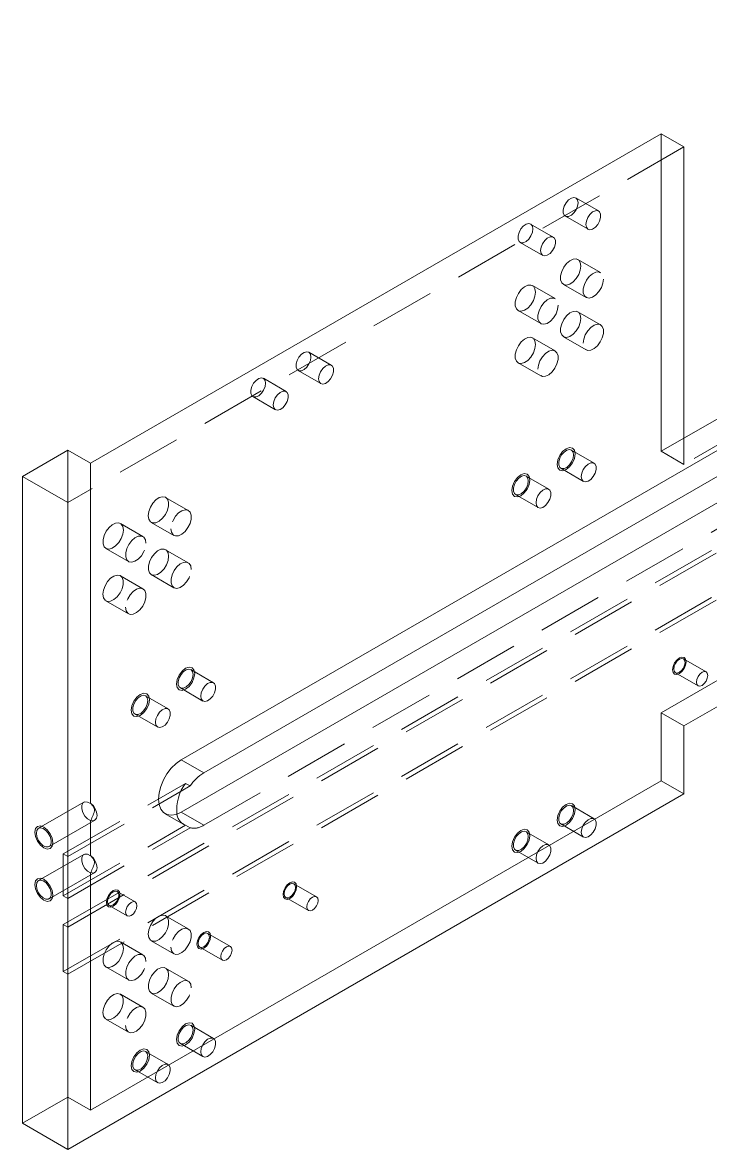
# Model space of a CAD drawing. Extents: x 83 to 30050, y -7164 to 695.
# Drawn here: x 11273.1 to 11380.5, y -1450.6 to -1274.7 of the extents above; entities that cross this region are included whole.
import ezdxf

# ---------------------------------------------------------------- set-up
doc = ezdxf.new("R2010")
doc.units = 0
doc.header["$LTSCALE"] = 8
doc.header["$MEASUREMENT"] = 0
doc.linetypes.add('HIDDEN', pattern=[1.905, 1.27, -0.635])
doc.layers.get('0').update_dxf_attribs({"linetype": 'CONTINUOUS'})

msp = doc.modelspace()

# ---------------------------------------------------------------- linework, layer by layer
at = {"color": 7, "linetype": 'Continuous', "lineweight": 15}
for p, q in [((11488.791, -1274.66), (11372.826, -1341.605)), ((11283.73, -1343.475), (11372.826, -1292.041)), ((11372.826, -1341.605), (11372.826, -1292.041)), ((11372.826, -1292.041), (11376.361, -1294.082)), ((11464.043, -1293.846), (11297.873, -1389.774)), ((11376.361, -1339.564), (11376.361, -1294.082)), ((11467.578, -1295.887), (11301.408, -1391.815)), ((11297.873, -1397.94), (11464.043, -1302.012)), ((11372.826, -1382.432), (11488.791, -1315.487)), ((11376.361, -1384.474), (11492.327, -1317.528)), ((11273.124, -1345.516), (11280.195, -1341.434)), ((11280.195, -1341.434), (11280.195, -1442.44)), ((11280.195, -1341.434), (11283.73, -1343.475)), ((11283.73, -1343.475), (11283.73, -1396.614)), ((11273.124, -1345.516), (11273.124, -1446.522)), ((11372.826, -1393.048), (11372.826, -1382.432)), ((11372.826, -1382.432), (11376.361, -1384.474)), ((11376.361, -1395.089), (11376.361, -1384.474)), ((11297.873, -1389.774), (11301.408, -1391.815)), ((11372.826, -1393.048), (11283.73, -1444.481)), ((11299.287, -1393.857), (11298.58, -1393.448)), ((11372.826, -1393.048), (11376.361, -1395.089)), ((11280.195, -1450.604), (11376.361, -1395.089)), ((11297.873, -1394.673), (11299.287, -1393.857)), ((11283.73, -1396.614), (11283.801, -1396.573)), ((11283.801, -1399.222), (11283.73, -1399.263)), ((11283.73, -1399.263), (11283.73, -1404.78)), ((11283.73, -1404.78), (11283.801, -1404.739)), ((11283.801, -1407.387), (11283.73, -1407.428)), ((11283.73, -1407.428), (11283.73, -1444.481)), ((11273.124, -1446.522), (11280.195, -1442.44)), ((11280.195, -1442.44), (11283.73, -1444.481)), ((11273.124, -1446.522), (11280.195, -1450.604))]:
    msp.add_line(p, q, dxfattribs=at)
at = {"color": 7, "linetype": 'HIDDEN', "lineweight": 0}
for p, q in [((11492.327, -1276.701), (11376.361, -1343.646)), ((11279.488, -1415.493), (11491.62, -1293.032)), ((11280.195, -1415.901), (11491.62, -1293.848)), ((11376.361, -1294.082), (11280.195, -1349.598)), ((11279.488, -1422.842), (11491.62, -1300.381)), ((11280.195, -1423.25), (11492.327, -1300.789)), ((11363.044, -1304.084), (11359.509, -1302.043)), ((11301.408, -1399.981), (11467.578, -1304.053)), ((11357.859, -1304.901), (11361.394, -1306.942)), ((11355.973, -1308.166), (11352.438, -1306.125)), ((11350.788, -1308.983), (11354.323, -1311.024)), ((11363.344, -1313.689), (11359.809, -1311.648)), ((11356.273, -1317.771), (11352.738, -1315.73)), ((11357.559, -1315.545), (11361.094, -1317.586)), ((11350.488, -1319.627), (11354.023, -1321.668)), ((11363.344, -1321.855), (11359.809, -1319.814)), ((11356.273, -1325.937), (11352.738, -1323.896)), ((11357.559, -1323.711), (11361.094, -1325.752)), ((11321.325, -1328.168), (11317.789, -1326.127)), ((11350.488, -1327.793), (11354.023, -1329.834)), ((11316.14, -1328.985), (11319.675, -1331.026)), ((11314.254, -1332.25), (11310.718, -1330.209)), ((11309.068, -1333.067), (11312.604, -1335.108)), ((11376.361, -1343.646), (11376.361, -1339.564)), ((11362.337, -1343.441), (11358.802, -1341.4)), ((11372.826, -1341.605), (11376.361, -1343.646)), ((11280.195, -1349.598), (11273.124, -1345.516)), ((11355.266, -1347.523), (11351.731, -1345.482)), ((11357.152, -1344.258), (11360.687, -1346.299)), ((11298.997, -1350.836), (11295.462, -1348.795)), ((11350.081, -1348.34), (11353.616, -1350.381)), ((11291.926, -1354.918), (11288.391, -1352.877)), ((11293.212, -1352.692), (11296.748, -1354.733)), ((11286.141, -1356.774), (11289.677, -1358.815)), ((11298.997, -1359.001), (11295.462, -1356.96)), ((11291.926, -1363.083), (11288.391, -1361.042)), ((11293.212, -1360.857), (11296.748, -1362.898)), ((11286.141, -1364.939), (11289.677, -1366.98)), ((11379.815, -1376.042), (11376.279, -1374.001)), ((11302.94, -1377.73), (11299.405, -1375.689)), ((11375.029, -1376.166), (11378.565, -1378.207)), ((11297.755, -1378.547), (11301.29, -1380.588)), ((11295.869, -1381.812), (11292.334, -1379.771)), ((11290.684, -1382.629), (11294.219, -1384.67)), ((11279.488, -1404.47), (11298.58, -1393.448)), ((11280.195, -1404.878), (11297.873, -1394.673)), ((11282.691, -1396.385), (11275.619, -1400.467)), ((11362.337, -1398.966), (11358.802, -1396.925)), ((11295.373, -1398.187), (11298.201, -1399.82)), ((11297.873, -1397.94), (11301.408, -1399.981)), ((11277.269, -1403.325), (11284.411, -1399.202)), ((11279.488, -1411.002), (11298.58, -1399.981)), ((11280.195, -1411.41), (11299.287, -1400.389)), ((11298.58, -1399.981), (11299.287, -1400.389)), ((11357.152, -1399.783), (11360.687, -1401.824)), ((11355.266, -1403.048), (11351.731, -1401.007)), ((11350.081, -1403.865), (11353.616, -1405.906)), ((11282.691, -1404.551), (11275.619, -1408.633)), ((11279.488, -1404.47), (11279.488, -1411.002)), ((11280.195, -1404.878), (11279.488, -1404.47)), ((11277.269, -1411.491), (11284.411, -1407.368)), ((11319.004, -1411.148), (11315.468, -1409.107)), ((11279.488, -1411.002), (11280.195, -1411.41)), ((11290.719, -1411.962), (11287.891, -1410.329)), ((11286.641, -1412.494), (11289.469, -1414.127)), ((11314.218, -1411.272), (11317.754, -1413.313)), ((11298.997, -1416.159), (11295.462, -1414.118)), ((11280.195, -1415.901), (11279.488, -1415.493)), ((11279.488, -1415.493), (11279.488, -1422.842)), ((11293.212, -1418.015), (11296.748, -1420.056)), ((11305.569, -1418.904), (11302.033, -1416.863)), ((11291.926, -1420.241), (11288.391, -1418.2)), ((11300.783, -1419.028), (11304.319, -1421.069)), ((11279.488, -1422.842), (11280.195, -1423.25)), ((11286.141, -1422.097), (11289.677, -1424.138)), ((11298.997, -1424.324), (11295.462, -1422.283)), ((11291.926, -1428.406), (11288.391, -1426.365)), ((11293.212, -1426.181), (11296.748, -1428.222)), ((11286.141, -1430.263), (11289.677, -1432.304)), ((11302.94, -1433.255), (11299.405, -1431.214)), ((11295.869, -1437.337), (11292.334, -1435.296)), ((11297.755, -1434.072), (11301.29, -1436.113)), ((11290.684, -1438.154), (11294.219, -1440.195)), ((11280.195, -1442.44), (11280.195, -1450.604))]:
    msp.add_line(p, q, dxfattribs=at)
at = {"color": 7, "linetype": 'Continuous', "lineweight": 15, "flags": 128}
for points in [[(11359.85, -1302.798), (11359.772, -1302.357), (11359.546, -1302.066), (11359.204, -1301.965), (11358.791, -1302.068), (11358.364, -1302.36), (11357.981, -1302.802), (11357.692, -1303.335), (11357.537, -1303.886), (11357.537, -1304.381), (11357.692, -1304.754), (11357.981, -1304.953), (11358.364, -1304.952), (11358.791, -1304.751), (11359.204, -1304.377), (11359.546, -1303.882), (11359.772, -1303.33), (11359.85, -1302.798)], [(11352.779, -1306.88), (11352.701, -1306.439), (11352.475, -1306.148), (11352.133, -1306.047), (11351.72, -1306.15), (11351.293, -1306.442), (11350.91, -1306.884), (11350.621, -1307.417), (11350.466, -1307.968), (11350.466, -1308.463), (11350.621, -1308.836), (11350.91, -1309.035), (11351.293, -1309.034), (11351.72, -1308.833), (11352.133, -1308.46), (11352.475, -1307.964), (11352.701, -1307.412), (11352.779, -1306.88)], [(11360.275, -1312.678), (11360.189, -1312.132), (11359.939, -1311.744), (11359.554, -1311.556), (11359.074, -1311.59), (11358.552, -1311.842), (11358.045, -1312.283), (11357.606, -1312.867), (11357.285, -1313.53), (11357.114, -1314.2), (11357.114, -1314.805), (11357.285, -1315.279), (11357.606, -1315.571), (11358.045, -1315.648), (11358.552, -1315.504), (11359.074, -1315.152), (11359.554, -1314.632), (11359.939, -1314), (11360.189, -1313.325), (11360.275, -1312.678)], [(11353.204, -1316.76), (11353.117, -1316.214), (11352.868, -1315.826), (11352.483, -1315.638), (11352.003, -1315.672), (11351.481, -1315.924), (11350.974, -1316.365), (11350.535, -1316.949), (11350.213, -1317.612), (11350.043, -1318.282), (11350.043, -1318.887), (11350.213, -1319.361), (11350.535, -1319.653), (11350.974, -1319.73), (11351.481, -1319.586), (11352.003, -1319.234), (11352.483, -1318.715), (11352.868, -1318.082), (11353.117, -1317.407), (11353.204, -1316.76)], [(11360.275, -1320.844), (11360.189, -1320.297), (11359.939, -1319.909), (11359.554, -1319.722), (11359.074, -1319.756), (11358.552, -1320.007), (11358.045, -1320.449), (11357.606, -1321.033), (11357.285, -1321.696), (11357.114, -1322.366), (11357.114, -1322.971), (11357.285, -1323.444), (11357.606, -1323.736), (11358.045, -1323.814), (11358.552, -1323.669), (11359.074, -1323.318), (11359.554, -1322.798), (11359.939, -1322.166), (11360.189, -1321.49), (11360.275, -1320.844)], [(11353.204, -1324.926), (11353.117, -1324.379), (11352.868, -1323.991), (11352.483, -1323.804), (11352.003, -1323.838), (11351.481, -1324.089), (11350.974, -1324.531), (11350.535, -1325.115), (11350.213, -1325.778), (11350.043, -1326.448), (11350.043, -1327.053), (11350.213, -1327.526), (11350.535, -1327.818), (11350.974, -1327.896), (11351.481, -1327.751), (11352.003, -1327.4), (11352.483, -1326.88), (11352.868, -1326.248), (11353.117, -1325.572), (11353.204, -1324.926)], [(11318.131, -1326.882), (11318.052, -1326.441), (11317.827, -1326.15), (11317.485, -1326.049), (11317.072, -1326.152), (11316.645, -1326.444), (11316.261, -1326.886), (11315.972, -1327.419), (11315.818, -1327.97), (11315.818, -1328.465), (11315.972, -1328.838), (11316.261, -1329.037), (11316.645, -1329.036), (11317.072, -1328.835), (11317.485, -1328.462), (11317.827, -1327.966), (11318.052, -1327.414), (11318.131, -1326.882)], [(11311.06, -1330.964), (11310.981, -1330.523), (11310.756, -1330.232), (11310.413, -1330.131), (11310.001, -1330.234), (11309.574, -1330.526), (11309.19, -1330.968), (11308.901, -1331.501), (11308.747, -1332.052), (11308.747, -1332.547), (11308.901, -1332.92), (11309.19, -1333.119), (11309.574, -1333.118), (11310.001, -1332.917), (11310.413, -1332.544), (11310.756, -1332.048), (11310.981, -1331.496), (11311.06, -1330.964)], [(11359.143, -1342.155), (11359.065, -1341.714), (11358.839, -1341.423), (11358.497, -1341.323), (11358.084, -1341.425), (11357.657, -1341.717), (11357.274, -1342.16), (11356.985, -1342.692), (11356.83, -1343.243), (11356.83, -1343.739), (11356.985, -1344.111), (11357.274, -1344.31), (11357.657, -1344.309), (11358.084, -1344.108), (11358.497, -1343.735), (11358.839, -1343.239), (11359.065, -1342.688), (11359.143, -1342.155)], [(11352.072, -1346.237), (11351.994, -1345.796), (11351.768, -1345.506), (11351.426, -1345.405), (11351.013, -1345.507), (11350.586, -1345.799), (11350.202, -1346.242), (11349.914, -1346.774), (11349.759, -1347.325), (11349.759, -1347.821), (11349.914, -1348.193), (11350.202, -1348.392), (11350.586, -1348.391), (11351.013, -1348.19), (11351.426, -1347.817), (11351.768, -1347.321), (11351.994, -1346.77), (11352.072, -1346.237)], [(11292.746, -1351.662), (11292.832, -1352.209), (11293.082, -1352.597), (11293.467, -1352.784), (11293.946, -1352.75), (11294.468, -1352.498), (11294.976, -1352.057), (11295.415, -1351.473), (11295.736, -1350.81), (11295.906, -1350.14), (11295.906, -1349.535), (11295.736, -1349.061), (11295.415, -1348.77), (11294.976, -1348.692), (11294.468, -1348.837), (11293.946, -1349.188), (11293.467, -1349.708), (11293.082, -1350.34), (11292.832, -1351.015), (11292.746, -1351.662)], [(11288.857, -1353.907), (11288.771, -1353.36), (11288.521, -1352.972), (11288.136, -1352.785), (11287.657, -1352.819), (11287.135, -1353.07), (11286.627, -1353.512), (11286.188, -1354.096), (11285.867, -1354.759), (11285.697, -1355.429), (11285.697, -1356.034), (11285.867, -1356.508), (11286.188, -1356.799), (11286.627, -1356.877), (11287.135, -1356.732), (11287.657, -1356.381), (11288.136, -1355.861), (11288.521, -1355.229), (11288.771, -1354.553), (11288.857, -1353.907)], [(11295.928, -1357.99), (11295.842, -1357.444), (11295.593, -1357.056), (11295.207, -1356.868), (11294.728, -1356.902), (11294.206, -1357.154), (11293.698, -1357.595), (11293.259, -1358.179), (11292.938, -1358.842), (11292.768, -1359.512), (11292.768, -1360.117), (11292.938, -1360.591), (11293.259, -1360.882), (11293.698, -1360.96), (11294.206, -1360.816), (11294.728, -1360.464), (11295.207, -1359.944), (11295.593, -1359.312), (11295.842, -1358.637), (11295.928, -1357.99)], [(11285.675, -1363.909), (11285.761, -1364.456), (11286.01, -1364.844), (11286.396, -1365.031), (11286.875, -1364.997), (11287.397, -1364.746), (11287.905, -1364.304), (11288.344, -1363.72), (11288.665, -1363.057), (11288.835, -1362.387), (11288.835, -1361.782), (11288.665, -1361.309), (11288.344, -1361.017), (11287.905, -1360.939), (11287.397, -1361.084), (11286.875, -1361.435), (11286.396, -1361.955), (11286.01, -1362.587), (11285.761, -1363.263), (11285.675, -1363.909)], [(11376.538, -1374.574), (11376.471, -1374.222), (11376.279, -1374.001), (11375.993, -1373.946), (11375.654, -1374.063), (11375.316, -1374.336), (11375.029, -1374.723), (11374.838, -1375.165), (11374.77, -1375.594), (11374.838, -1375.946), (11375.029, -1376.166), (11375.316, -1376.222), (11375.654, -1376.105), (11375.993, -1375.832), (11376.279, -1375.445), (11376.471, -1375.003), (11376.538, -1374.574)], [(11299.746, -1376.444), (11299.668, -1376.003), (11299.442, -1375.713), (11299.1, -1375.612), (11298.687, -1375.714), (11298.26, -1376.006), (11297.877, -1376.449), (11297.588, -1376.981), (11297.433, -1377.533), (11297.433, -1378.028), (11297.588, -1378.4), (11297.877, -1378.599), (11298.26, -1378.598), (11298.687, -1378.397), (11299.1, -1378.024), (11299.442, -1377.528), (11299.668, -1376.977), (11299.746, -1376.444)], [(11292.675, -1380.527), (11292.597, -1380.085), (11292.371, -1379.795), (11292.029, -1379.694), (11291.616, -1379.796), (11291.189, -1380.089), (11290.806, -1380.531), (11290.517, -1381.063), (11290.362, -1381.615), (11290.362, -1382.11), (11290.517, -1382.482), (11290.806, -1382.681), (11291.189, -1382.68), (11291.616, -1382.479), (11292.029, -1382.106), (11292.371, -1381.61), (11292.597, -1381.059), (11292.675, -1380.527)], [(11297.873, -1389.774), (11297.086, -1390.331), (11296.339, -1391.064), (11295.668, -1391.938), (11295.108, -1392.907), (11294.687, -1393.925), (11294.426, -1394.938), (11294.337, -1395.898), (11294.426, -1396.755), (11294.687, -1397.467), (11295.108, -1397.998), (11295.668, -1398.322), (11296.339, -1398.421), (11297.086, -1398.292), (11297.873, -1397.94)], [(11283.73, -1396.614), (11283.278, -1396.358), (11282.861, -1396.321), (11282.543, -1396.509), (11282.371, -1396.892), (11282.371, -1397.415), (11282.543, -1397.997), (11282.861, -1398.552), (11283.278, -1398.996), (11283.73, -1399.263)], [(11359.143, -1397.68), (11359.065, -1397.239), (11358.839, -1396.948), (11358.497, -1396.847), (11358.084, -1396.95), (11357.657, -1397.242), (11357.274, -1397.684), (11356.985, -1398.217), (11356.83, -1398.768), (11356.83, -1399.263), (11356.985, -1399.636), (11357.274, -1399.835), (11357.657, -1399.834), (11358.084, -1399.633), (11358.497, -1399.259), (11358.839, -1398.764), (11359.065, -1398.212), (11359.143, -1397.68)], [(11352.072, -1401.762), (11351.994, -1401.321), (11351.768, -1401.03), (11351.426, -1400.929), (11351.013, -1401.032), (11350.586, -1401.324), (11350.202, -1401.766), (11349.914, -1402.299), (11349.759, -1402.85), (11349.759, -1403.345), (11349.914, -1403.718), (11350.202, -1403.917), (11350.586, -1403.916), (11351.013, -1403.715), (11351.426, -1403.342), (11351.768, -1402.846), (11351.994, -1402.294), (11352.072, -1401.762)], [(11283.73, -1404.78), (11283.278, -1404.524), (11282.861, -1404.486), (11282.543, -1404.674), (11282.371, -1405.058), (11282.371, -1405.58), (11282.543, -1406.163), (11282.861, -1406.718), (11283.278, -1407.162), (11283.73, -1407.428)], [(11315.727, -1409.679), (11315.66, -1409.327), (11315.468, -1409.107), (11315.181, -1409.051), (11314.843, -1409.169), (11314.505, -1409.442), (11314.218, -1409.829), (11314.027, -1410.27), (11313.959, -1410.7), (11314.027, -1411.051), (11314.218, -1411.272), (11314.505, -1411.328), (11314.843, -1411.21), (11315.181, -1410.937), (11315.468, -1410.55), (11315.66, -1410.109), (11315.727, -1409.679)], [(11288.15, -1410.901), (11288.083, -1410.55), (11287.891, -1410.329), (11287.604, -1410.273), (11287.266, -1410.391), (11286.928, -1410.664), (11286.641, -1411.051), (11286.449, -1411.492), (11286.382, -1411.922), (11286.449, -1412.274), (11286.641, -1412.494), (11286.928, -1412.55), (11287.266, -1412.432), (11287.604, -1412.159), (11287.891, -1411.773), (11288.083, -1411.331), (11288.15, -1410.901)], [(11292.746, -1416.985), (11292.832, -1417.532), (11293.082, -1417.92), (11293.467, -1418.107), (11293.946, -1418.073), (11294.468, -1417.822), (11294.976, -1417.38), (11295.415, -1416.796), (11295.736, -1416.133), (11295.906, -1415.463), (11295.906, -1414.858), (11295.736, -1414.384), (11295.415, -1414.093), (11294.976, -1414.015), (11294.468, -1414.16), (11293.946, -1414.511), (11293.467, -1415.031), (11293.082, -1415.663), (11292.832, -1416.339), (11292.746, -1416.985)], [(11288.857, -1419.23), (11288.771, -1418.683), (11288.521, -1418.295), (11288.136, -1418.108), (11287.657, -1418.142), (11287.135, -1418.394), (11286.627, -1418.835), (11286.188, -1419.419), (11285.867, -1420.082), (11285.697, -1420.752), (11285.697, -1421.357), (11285.867, -1421.831), (11286.188, -1422.122), (11286.627, -1422.2), (11287.135, -1422.055), (11287.657, -1421.704), (11288.136, -1421.184), (11288.521, -1420.552), (11288.771, -1419.877), (11288.857, -1419.23)], [(11302.292, -1417.435), (11302.225, -1417.083), (11302.033, -1416.863), (11301.746, -1416.807), (11301.408, -1416.925), (11301.07, -1417.198), (11300.783, -1417.584), (11300.592, -1418.026), (11300.524, -1418.456), (11300.592, -1418.807), (11300.783, -1419.028), (11301.07, -1419.084), (11301.408, -1418.966), (11301.746, -1418.693), (11302.033, -1418.306), (11302.225, -1417.865), (11302.292, -1417.435)], [(11295.928, -1423.314), (11295.842, -1422.767), (11295.593, -1422.379), (11295.207, -1422.192), (11294.728, -1422.226), (11294.206, -1422.477), (11293.698, -1422.918), (11293.259, -1423.502), (11292.938, -1424.165), (11292.768, -1424.836), (11292.768, -1425.44), (11292.938, -1425.914), (11293.259, -1426.206), (11293.698, -1426.283), (11294.206, -1426.139), (11294.728, -1425.788), (11295.207, -1425.268), (11295.593, -1424.636), (11295.842, -1423.96), (11295.928, -1423.314)], [(11285.675, -1429.233), (11285.761, -1429.779), (11286.01, -1430.167), (11286.396, -1430.354), (11286.875, -1430.321), (11287.397, -1430.069), (11287.905, -1429.628), (11288.344, -1429.044), (11288.665, -1428.381), (11288.835, -1427.711), (11288.835, -1427.106), (11288.665, -1426.632), (11288.344, -1426.34), (11287.905, -1426.263), (11287.397, -1426.407), (11286.875, -1426.759), (11286.396, -1427.278), (11286.01, -1427.91), (11285.761, -1428.586), (11285.675, -1429.233)], [(11299.746, -1431.969), (11299.668, -1431.528), (11299.442, -1431.237), (11299.1, -1431.137), (11298.687, -1431.239), (11298.26, -1431.531), (11297.877, -1431.974), (11297.588, -1432.506), (11297.433, -1433.057), (11297.433, -1433.552), (11297.588, -1433.925), (11297.877, -1434.124), (11298.26, -1434.123), (11298.687, -1433.922), (11299.1, -1433.549), (11299.442, -1433.053), (11299.668, -1432.501), (11299.746, -1431.969)], [(11292.675, -1436.051), (11292.597, -1435.61), (11292.371, -1435.319), (11292.029, -1435.219), (11291.616, -1435.321), (11291.189, -1435.613), (11290.806, -1436.056), (11290.517, -1436.588), (11290.362, -1437.139), (11290.362, -1437.634), (11290.517, -1438.007), (11290.806, -1438.206), (11291.189, -1438.205), (11291.616, -1438.004), (11292.029, -1437.631), (11292.371, -1437.135), (11292.597, -1436.583), (11292.675, -1436.051)]]:
    msp.add_lwpolyline(points, dxfattribs=at)
at = {"color": 7, "linetype": 'HIDDEN', "lineweight": 0, "flags": 128}
for points in [[(11361.053, -1306.186), (11361.131, -1305.654), (11361.357, -1305.103), (11361.699, -1304.607), (11362.112, -1304.233), (11362.539, -1304.033), (11362.922, -1304.032), (11363.211, -1304.231), (11363.366, -1304.603), (11363.366, -1305.098), (11363.211, -1305.649), (11362.922, -1306.182), (11362.539, -1306.624), (11362.112, -1306.916), (11361.699, -1307.019), (11361.357, -1306.918), (11361.131, -1306.627), (11361.053, -1306.186)], [(11353.982, -1310.268), (11354.06, -1309.736), (11354.286, -1309.185), (11354.628, -1308.689), (11355.041, -1308.315), (11355.468, -1308.115), (11355.851, -1308.114), (11356.14, -1308.313), (11356.295, -1308.685), (11356.295, -1309.18), (11356.14, -1309.731), (11355.851, -1310.264), (11355.468, -1310.706), (11355.041, -1310.998), (11354.628, -1311.101), (11354.286, -1311), (11354.06, -1310.709), (11353.982, -1310.268)], [(11363.81, -1314.719), (11363.724, -1315.366), (11363.475, -1316.041), (11363.089, -1316.674), (11362.61, -1317.193), (11362.088, -1317.545), (11361.58, -1317.689), (11361.142, -1317.612), (11360.82, -1317.32), (11360.65, -1316.846), (11360.65, -1316.241), (11360.82, -1315.571), (11361.142, -1314.908), (11361.58, -1314.324), (11362.088, -1313.883), (11362.61, -1313.631), (11363.089, -1313.597), (11363.475, -1313.785), (11363.724, -1314.173), (11363.81, -1314.719)], [(11356.739, -1318.801), (11356.653, -1319.448), (11356.404, -1320.123), (11356.018, -1320.756), (11355.539, -1321.275), (11355.017, -1321.627), (11354.509, -1321.771), (11354.071, -1321.694), (11353.749, -1321.402), (11353.579, -1320.928), (11353.579, -1320.323), (11353.749, -1319.653), (11354.071, -1318.99), (11354.509, -1318.406), (11355.017, -1317.965), (11355.539, -1317.713), (11356.018, -1317.679), (11356.404, -1317.867), (11356.653, -1318.255), (11356.739, -1318.801)], [(11360.628, -1324.722), (11360.715, -1324.075), (11360.964, -1323.4), (11361.349, -1322.768), (11361.829, -1322.248), (11362.351, -1321.896), (11362.858, -1321.752), (11363.297, -1321.829), (11363.619, -1322.121), (11363.789, -1322.595), (11363.789, -1323.2), (11363.619, -1323.87), (11363.297, -1324.533), (11362.858, -1325.117), (11362.351, -1325.558), (11361.829, -1325.81), (11361.349, -1325.844), (11360.964, -1325.656), (11360.715, -1325.268), (11360.628, -1324.722)], [(11353.557, -1328.804), (11353.643, -1328.157), (11353.893, -1327.482), (11354.278, -1326.85), (11354.758, -1326.33), (11355.28, -1325.978), (11355.787, -1325.834), (11356.226, -1325.912), (11356.547, -1326.203), (11356.718, -1326.677), (11356.718, -1327.282), (11356.547, -1327.952), (11356.226, -1328.615), (11355.787, -1329.199), (11355.28, -1329.64), (11354.758, -1329.892), (11354.278, -1329.926), (11353.893, -1329.738), (11353.643, -1329.35), (11353.557, -1328.804)], [(11319.333, -1330.27), (11319.412, -1329.738), (11319.638, -1329.187), (11319.98, -1328.691), (11320.392, -1328.317), (11320.819, -1328.117), (11321.203, -1328.116), (11321.492, -1328.315), (11321.647, -1328.687), (11321.647, -1329.182), (11321.492, -1329.733), (11321.203, -1330.266), (11320.819, -1330.708), (11320.392, -1331), (11319.98, -1331.103), (11319.638, -1331.002), (11319.412, -1330.711), (11319.333, -1330.27)], [(11312.262, -1334.352), (11312.341, -1333.82), (11312.567, -1333.269), (11312.909, -1332.773), (11313.321, -1332.399), (11313.748, -1332.199), (11314.132, -1332.198), (11314.421, -1332.397), (11314.576, -1332.769), (11314.576, -1333.264), (11314.421, -1333.815), (11314.132, -1334.348), (11313.748, -1334.79), (11313.321, -1335.082), (11312.909, -1335.185), (11312.567, -1335.084), (11312.341, -1334.794), (11312.262, -1334.352)], [(11360.345, -1345.543), (11360.424, -1345.011), (11360.65, -1344.46), (11360.992, -1343.964), (11361.405, -1343.59), (11361.831, -1343.39), (11362.215, -1343.389), (11362.504, -1343.588), (11362.659, -1343.96), (11362.659, -1344.455), (11362.504, -1345.007), (11362.215, -1345.539), (11361.831, -1345.981), (11361.405, -1346.274), (11360.992, -1346.376), (11360.65, -1346.275), (11360.424, -1345.985), (11360.345, -1345.543)], [(11353.274, -1349.625), (11353.353, -1349.093), (11353.579, -1348.542), (11353.921, -1348.046), (11354.333, -1347.673), (11354.76, -1347.472), (11355.144, -1347.471), (11355.433, -1347.67), (11355.588, -1348.042), (11355.588, -1348.537), (11355.433, -1349.089), (11355.144, -1349.621), (11354.76, -1350.063), (11354.333, -1350.356), (11353.921, -1350.458), (11353.579, -1350.357), (11353.353, -1350.067), (11353.274, -1349.625)], [(11296.282, -1353.703), (11296.368, -1354.25), (11296.617, -1354.638), (11297.002, -1354.825), (11297.482, -1354.791), (11298.004, -1354.539), (11298.512, -1354.098), (11298.95, -1353.514), (11299.272, -1352.851), (11299.442, -1352.181), (11299.442, -1351.576), (11299.272, -1351.102), (11298.95, -1350.811), (11298.512, -1350.733), (11298.004, -1350.878), (11297.482, -1351.229), (11297.002, -1351.749), (11296.617, -1352.381), (11296.368, -1353.057), (11296.282, -1353.703)], [(11292.393, -1355.948), (11292.306, -1355.401), (11292.057, -1355.013), (11291.672, -1354.826), (11291.192, -1354.86), (11290.67, -1355.111), (11290.162, -1355.553), (11289.724, -1356.137), (11289.402, -1356.8), (11289.232, -1357.47), (11289.232, -1358.075), (11289.402, -1358.549), (11289.724, -1358.84), (11290.162, -1358.918), (11290.67, -1358.773), (11291.192, -1358.422), (11291.672, -1357.902), (11292.057, -1357.27), (11292.306, -1356.594), (11292.393, -1355.948)], [(11299.464, -1360.031), (11299.377, -1359.485), (11299.128, -1359.097), (11298.743, -1358.909), (11298.263, -1358.943), (11297.741, -1359.195), (11297.233, -1359.636), (11296.795, -1360.22), (11296.473, -1360.883), (11296.303, -1361.553), (11296.303, -1362.158), (11296.473, -1362.632), (11296.795, -1362.924), (11297.233, -1363.001), (11297.741, -1362.857), (11298.263, -1362.505), (11298.743, -1361.985), (11299.128, -1361.353), (11299.377, -1360.678), (11299.464, -1360.031)], [(11289.211, -1365.95), (11289.297, -1366.497), (11289.546, -1366.885), (11289.931, -1367.072), (11290.411, -1367.038), (11290.933, -1366.787), (11291.441, -1366.345), (11291.879, -1365.761), (11292.201, -1365.098), (11292.371, -1364.428), (11292.371, -1363.823), (11292.201, -1363.35), (11291.879, -1363.058), (11291.441, -1362.98), (11290.933, -1363.125), (11290.411, -1363.476), (11289.931, -1363.996), (11289.546, -1364.628), (11289.297, -1365.304), (11289.211, -1365.95)], [(11378.306, -1377.635), (11378.373, -1377.206), (11378.565, -1376.764), (11378.852, -1376.377), (11379.19, -1376.104), (11379.528, -1375.987), (11379.815, -1376.042), (11380.006, -1376.263), (11380.074, -1376.615), (11380.006, -1377.044), (11379.815, -1377.486), (11379.528, -1377.873), (11379.19, -1378.146), (11378.852, -1378.263), (11378.565, -1378.207), (11378.373, -1377.987), (11378.306, -1377.635)], [(11300.948, -1379.833), (11301.027, -1379.3), (11301.253, -1378.749), (11301.595, -1378.253), (11302.008, -1377.88), (11302.435, -1377.679), (11302.818, -1377.678), (11303.107, -1377.877), (11303.262, -1378.249), (11303.262, -1378.745), (11303.107, -1379.296), (11302.818, -1379.828), (11302.435, -1380.271), (11302.008, -1380.563), (11301.595, -1380.665), (11301.253, -1380.564), (11301.027, -1380.274), (11300.948, -1379.833)], [(11293.877, -1383.915), (11293.956, -1383.382), (11294.182, -1382.831), (11294.524, -1382.335), (11294.936, -1381.962), (11295.363, -1381.761), (11295.747, -1381.76), (11296.036, -1381.959), (11296.191, -1382.331), (11296.191, -1382.827), (11296.036, -1383.378), (11295.747, -1383.91), (11295.363, -1384.353), (11294.936, -1384.645), (11294.524, -1384.747), (11294.182, -1384.646), (11293.956, -1384.356), (11293.877, -1383.915)], [(11283.801, -1396.573), (11284.178, -1396.954), (11284.484, -1397.431), (11284.684, -1397.95), (11284.753, -1398.447), (11284.684, -1398.864), (11284.484, -1399.152), (11284.178, -1399.276), (11283.801, -1399.222)], [(11275.278, -1401.223), (11275.356, -1400.782), (11275.582, -1400.491), (11275.924, -1400.39), (11276.337, -1400.493), (11276.764, -1400.785), (11277.148, -1401.227), (11277.436, -1401.76), (11277.591, -1402.311), (11277.591, -1402.806), (11277.436, -1403.178), (11277.148, -1403.377), (11276.764, -1403.377), (11276.337, -1403.176), (11275.924, -1402.802), (11275.582, -1402.306), (11275.356, -1401.755), (11275.278, -1401.223)], [(11360.345, -1401.068), (11360.424, -1400.536), (11360.65, -1399.985), (11360.992, -1399.489), (11361.405, -1399.115), (11361.831, -1398.914), (11362.215, -1398.914), (11362.504, -1399.113), (11362.659, -1399.485), (11362.659, -1399.98), (11362.504, -1400.531), (11362.215, -1401.064), (11361.831, -1401.506), (11361.405, -1401.798), (11360.992, -1401.901), (11360.65, -1401.8), (11360.424, -1401.509), (11360.345, -1401.068)], [(11353.274, -1405.15), (11353.353, -1404.618), (11353.579, -1404.067), (11353.921, -1403.571), (11354.333, -1403.197), (11354.76, -1402.997), (11355.144, -1402.996), (11355.433, -1403.195), (11355.588, -1403.567), (11355.588, -1404.062), (11355.433, -1404.613), (11355.144, -1405.146), (11354.76, -1405.588), (11354.333, -1405.88), (11353.921, -1405.983), (11353.579, -1405.882), (11353.353, -1405.591), (11353.274, -1405.15)], [(11283.801, -1404.739), (11284.178, -1405.119), (11284.484, -1405.597), (11284.684, -1406.115), (11284.753, -1406.612), (11284.684, -1407.03), (11284.484, -1407.318), (11284.178, -1407.442), (11283.801, -1407.387)], [(11275.278, -1409.388), (11275.356, -1408.947), (11275.582, -1408.656), (11275.924, -1408.555), (11276.337, -1408.658), (11276.764, -1408.95), (11277.148, -1409.392), (11277.436, -1409.925), (11277.591, -1410.476), (11277.591, -1410.971), (11277.436, -1411.344), (11277.148, -1411.543), (11276.764, -1411.542), (11276.337, -1411.341), (11275.924, -1410.968), (11275.582, -1410.472), (11275.356, -1409.92), (11275.278, -1409.388)], [(11290.094, -1414.065), (11290.433, -1413.792), (11290.719, -1413.405), (11290.911, -1412.964), (11290.978, -1412.534), (11290.911, -1412.182), (11290.719, -1411.962), (11290.433, -1411.906), (11290.094, -1412.024), (11289.756, -1412.297), (11289.469, -1412.684), (11289.278, -1413.125), (11289.211, -1413.555), (11289.278, -1413.906), (11289.469, -1414.127), (11289.756, -1414.183), (11290.094, -1414.065)], [(11317.495, -1412.741), (11317.562, -1412.311), (11317.754, -1411.87), (11318.04, -1411.483), (11318.379, -1411.21), (11318.717, -1411.092), (11319.004, -1411.148), (11319.195, -1411.368), (11319.263, -1411.72), (11319.195, -1412.15), (11319.004, -1412.591), (11318.717, -1412.978), (11318.379, -1413.251), (11318.04, -1413.369), (11317.754, -1413.313), (11317.562, -1413.092), (11317.495, -1412.741)], [(11296.282, -1419.026), (11296.368, -1419.573), (11296.617, -1419.961), (11297.002, -1420.148), (11297.482, -1420.114), (11298.004, -1419.863), (11298.512, -1419.421), (11298.95, -1418.837), (11299.272, -1418.174), (11299.442, -1417.504), (11299.442, -1416.899), (11299.272, -1416.425), (11298.95, -1416.134), (11298.512, -1416.056), (11298.004, -1416.201), (11297.482, -1416.552), (11297.002, -1417.072), (11296.617, -1417.704), (11296.368, -1418.38), (11296.282, -1419.026)], [(11304.06, -1420.497), (11304.127, -1420.067), (11304.319, -1419.625), (11304.605, -1419.239), (11304.944, -1418.966), (11305.282, -1418.848), (11305.569, -1418.904), (11305.76, -1419.124), (11305.828, -1419.476), (11305.76, -1419.906), (11305.569, -1420.347), (11305.282, -1420.734), (11304.944, -1421.007), (11304.605, -1421.125), (11304.319, -1421.069), (11304.127, -1420.848), (11304.06, -1420.497)], [(11292.393, -1421.271), (11292.306, -1420.724), (11292.057, -1420.336), (11291.672, -1420.149), (11291.192, -1420.183), (11290.67, -1420.435), (11290.162, -1420.876), (11289.724, -1421.46), (11289.402, -1422.123), (11289.232, -1422.793), (11289.232, -1423.398), (11289.402, -1423.872), (11289.724, -1424.163), (11290.162, -1424.241), (11290.67, -1424.096), (11291.192, -1423.745), (11291.672, -1423.225), (11292.057, -1422.593), (11292.306, -1421.918), (11292.393, -1421.271)], [(11299.464, -1425.355), (11299.377, -1424.808), (11299.128, -1424.42), (11298.743, -1424.233), (11298.263, -1424.267), (11297.741, -1424.518), (11297.233, -1424.96), (11296.795, -1425.543), (11296.473, -1426.206), (11296.303, -1426.877), (11296.303, -1427.481), (11296.473, -1427.955), (11296.795, -1428.247), (11297.233, -1428.324), (11297.741, -1428.18), (11298.263, -1427.829), (11298.743, -1427.309), (11299.128, -1426.677), (11299.377, -1426.001), (11299.464, -1425.355)], [(11289.211, -1431.274), (11289.297, -1431.82), (11289.546, -1432.208), (11289.931, -1432.395), (11290.411, -1432.362), (11290.933, -1432.11), (11291.441, -1431.669), (11291.879, -1431.085), (11292.201, -1430.422), (11292.371, -1429.752), (11292.371, -1429.147), (11292.201, -1428.673), (11291.879, -1428.381), (11291.441, -1428.304), (11290.933, -1428.448), (11290.411, -1428.8), (11289.931, -1429.319), (11289.546, -1429.951), (11289.297, -1430.627), (11289.211, -1431.274)], [(11300.948, -1435.357), (11301.027, -1434.825), (11301.253, -1434.274), (11301.595, -1433.778), (11302.008, -1433.404), (11302.435, -1433.204), (11302.818, -1433.203), (11303.107, -1433.402), (11303.262, -1433.774), (11303.262, -1434.269), (11303.107, -1434.82), (11302.818, -1435.353), (11302.435, -1435.795), (11302.008, -1436.088), (11301.595, -1436.19), (11301.253, -1436.089), (11301.027, -1435.799), (11300.948, -1435.357)], [(11293.877, -1439.439), (11293.956, -1438.907), (11294.182, -1438.356), (11294.524, -1437.86), (11294.936, -1437.486), (11295.363, -1437.286), (11295.747, -1437.285), (11296.036, -1437.484), (11296.191, -1437.856), (11296.191, -1438.351), (11296.036, -1438.902), (11295.747, -1439.435), (11295.363, -1439.877), (11294.936, -1440.17), (11294.524, -1440.272), (11294.182, -1440.171), (11293.956, -1439.881), (11293.877, -1439.439)]]:
    msp.add_lwpolyline(points, dxfattribs=at)
at = {"color": 7, "linetype": 'Continuous', "lineweight": 0, "flags": 128}
for points in [[(11357.977, -1344.462), (11357.435, -1344.65), (11356.977, -1344.561), (11356.67, -1344.208), (11356.562, -1343.645), (11356.67, -1342.958), (11356.977, -1342.251), (11357.435, -1341.633), (11357.977, -1341.196), (11358.518, -1341.008), (11358.977, -1341.097), (11359.283, -1341.45), (11359.391, -1342.012), (11359.283, -1342.7), (11358.977, -1343.406), (11358.518, -1344.025), (11357.977, -1344.462)], [(11350.906, -1348.544), (11350.364, -1348.732), (11349.906, -1348.643), (11349.599, -1348.29), (11349.491, -1347.727), (11349.599, -1347.04), (11349.906, -1346.333), (11350.364, -1345.715), (11350.906, -1345.278), (11351.447, -1345.09), (11351.906, -1345.179), (11352.212, -1345.532), (11352.32, -1346.095), (11352.212, -1346.782), (11351.906, -1347.488), (11351.447, -1348.107), (11350.906, -1348.544)], [(11375.654, -1376.309), (11375.248, -1376.45), (11374.904, -1376.383), (11374.674, -1376.118), (11374.594, -1375.696), (11374.674, -1375.181), (11374.904, -1374.651), (11375.248, -1374.187), (11375.654, -1373.859), (11376.06, -1373.718), (11376.404, -1373.785), (11376.634, -1374.049), (11376.715, -1374.472), (11376.634, -1374.987), (11376.404, -1375.517), (11376.06, -1375.981), (11375.654, -1376.309)], [(11298.58, -1378.751), (11298.038, -1378.939), (11297.58, -1378.85), (11297.273, -1378.497), (11297.165, -1377.934), (11297.273, -1377.247), (11297.58, -1376.541), (11298.038, -1375.922), (11298.58, -1375.485), (11299.121, -1375.297), (11299.58, -1375.386), (11299.886, -1375.739), (11299.994, -1376.302), (11299.886, -1376.989), (11299.58, -1377.695), (11299.121, -1378.314), (11298.58, -1378.751)], [(11291.509, -1382.833), (11290.967, -1383.021), (11290.509, -1382.932), (11290.202, -1382.579), (11290.094, -1382.016), (11290.202, -1381.329), (11290.509, -1380.623), (11290.967, -1380.004), (11291.509, -1379.567), (11292.05, -1379.379), (11292.509, -1379.468), (11292.815, -1379.821), (11292.923, -1380.384), (11292.815, -1381.071), (11292.509, -1381.778), (11292.05, -1382.396), (11291.509, -1382.833)], [(11357.977, -1399.987), (11357.435, -1400.175), (11356.977, -1400.086), (11356.67, -1399.733), (11356.562, -1399.17), (11356.67, -1398.483), (11356.977, -1397.776), (11357.435, -1397.157), (11357.977, -1396.721), (11358.518, -1396.532), (11358.977, -1396.622), (11359.283, -1396.974), (11359.391, -1397.537), (11359.283, -1398.224), (11358.977, -1398.931), (11358.518, -1399.55), (11357.977, -1399.987)], [(11275.03, -1401.08), (11275.138, -1401.767), (11275.444, -1402.474), (11275.903, -1403.093), (11276.444, -1403.529), (11276.986, -1403.718), (11277.444, -1403.628), (11277.751, -1403.276), (11277.859, -1402.713), (11277.751, -1402.026), (11277.444, -1401.319), (11276.986, -1400.7), (11276.444, -1400.263), (11275.903, -1400.075), (11275.444, -1400.164), (11275.138, -1400.517), (11275.03, -1401.08)], [(11350.906, -1404.069), (11350.364, -1404.257), (11349.906, -1404.168), (11349.599, -1403.815), (11349.491, -1403.252), (11349.599, -1402.565), (11349.906, -1401.858), (11350.364, -1401.239), (11350.906, -1400.803), (11351.447, -1400.614), (11351.906, -1400.704), (11352.212, -1401.056), (11352.32, -1401.619), (11352.212, -1402.306), (11351.906, -1403.013), (11351.447, -1403.632), (11350.906, -1404.069)], [(11275.03, -1409.245), (11275.138, -1409.932), (11275.444, -1410.639), (11275.903, -1411.258), (11276.444, -1411.695), (11276.986, -1411.883), (11277.444, -1411.794), (11277.751, -1411.441), (11277.859, -1410.878), (11277.751, -1410.191), (11277.444, -1409.484), (11276.986, -1408.865), (11276.444, -1408.429), (11275.903, -1408.241), (11275.444, -1408.33), (11275.138, -1408.683), (11275.03, -1409.245)], [(11314.843, -1411.414), (11314.437, -1411.555), (11314.093, -1411.488), (11313.863, -1411.224), (11313.782, -1410.802), (11313.863, -1410.286), (11314.093, -1409.756), (11314.437, -1409.292), (11314.843, -1408.965), (11315.249, -1408.824), (11315.593, -1408.89), (11315.823, -1409.155), (11315.904, -1409.577), (11315.823, -1410.092), (11315.593, -1410.623), (11315.249, -1411.087), (11314.843, -1411.414)], [(11287.266, -1412.636), (11286.86, -1412.778), (11286.516, -1412.711), (11286.286, -1412.446), (11286.205, -1412.024), (11286.286, -1411.509), (11286.516, -1410.979), (11286.86, -1410.514), (11287.266, -1410.187), (11287.672, -1410.046), (11288.016, -1410.113), (11288.246, -1410.377), (11288.327, -1410.799), (11288.246, -1411.315), (11288.016, -1411.845), (11287.672, -1412.309), (11287.266, -1412.636)], [(11301.408, -1419.17), (11301.002, -1419.311), (11300.658, -1419.244), (11300.428, -1418.98), (11300.347, -1418.558), (11300.428, -1418.042), (11300.658, -1417.512), (11301.002, -1417.048), (11301.408, -1416.721), (11301.814, -1416.579), (11302.158, -1416.646), (11302.388, -1416.911), (11302.469, -1417.333), (11302.388, -1417.848), (11302.158, -1418.378), (11301.814, -1418.843), (11301.408, -1419.17)], [(11298.58, -1434.276), (11298.038, -1434.464), (11297.58, -1434.375), (11297.273, -1434.022), (11297.165, -1433.459), (11297.273, -1432.772), (11297.58, -1432.065), (11298.038, -1431.446), (11298.58, -1431.01), (11299.121, -1430.822), (11299.58, -1430.911), (11299.886, -1431.264), (11299.994, -1431.826), (11299.886, -1432.513), (11299.58, -1433.22), (11299.121, -1433.839), (11298.58, -1434.276)], [(11291.509, -1438.358), (11290.967, -1438.546), (11290.509, -1438.457), (11290.202, -1438.104), (11290.094, -1437.541), (11290.202, -1436.854), (11290.509, -1436.147), (11290.967, -1435.528), (11291.509, -1435.092), (11292.05, -1434.904), (11292.509, -1434.993), (11292.815, -1435.346), (11292.923, -1435.908), (11292.815, -1436.596), (11292.509, -1437.302), (11292.05, -1437.921), (11291.509, -1438.358)]]:
    msp.add_lwpolyline(points, dxfattribs=at)
at = {"color": 7, "linetype": 'Continuous', "lineweight": 15}
for centre, radius, start, end in [((11303.941, -1397.551), 6.751, 142.57075, 185.89119), ((11304.991, -1397.662), 6.857, 121.50037, 146.29292)]:
    msp.add_arc(centre, radius, start, end, dxfattribs=at)
at = {"color": 7, "linetype": 'HIDDEN', "lineweight": 0}
for centre, radius, start, end in [((11299.321, -1398.006), 2.109, 186.48081, 249.43147), ((11299.862, -1397.663), 2.786, 258.07991, 303.69766)]:
    msp.add_arc(centre, radius, start, end, dxfattribs=at)
at = {"color": 7, "linetype": 'Continuous', "lineweight": 15}
for points in [[(11283.801, -1399.222), (11283.911, -1398.944), (11284.021, -1398.666), (11284.18, -1398.248), (11284.232, -1398.109), (11284.303, -1397.9), (11284.326, -1397.83), (11284.361, -1397.693), (11284.374, -1397.623), (11284.372, -1397.501), (11284.359, -1397.447), (11284.322, -1397.352), (11284.3, -1397.309), (11284.229, -1397.184), (11284.177, -1397.105), (11284.019, -1396.874), (11283.91, -1396.723), (11283.801, -1396.573)], [(11283.801, -1407.387), (11283.911, -1407.109), (11284.021, -1406.831), (11284.18, -1406.414), (11284.232, -1406.275), (11284.303, -1406.066), (11284.326, -1405.996), (11284.361, -1405.858), (11284.374, -1405.789), (11284.372, -1405.666), (11284.359, -1405.612), (11284.322, -1405.517), (11284.3, -1405.474), (11284.229, -1405.349), (11284.177, -1405.271), (11284.019, -1405.039), (11283.91, -1404.889), (11283.801, -1404.739)]]:
    msp.add_open_spline(points, degree=3, knots=[0, 0, 0, 0, 0.25, 0.25, 0.375, 0.375, 0.4375, 0.4375, 0.5, 0.5, 0.5625, 0.5625, 0.625, 0.625, 0.75, 0.75, 1, 1, 1, 1], dxfattribs=at)

doc.saveas('drawing.dxf')
